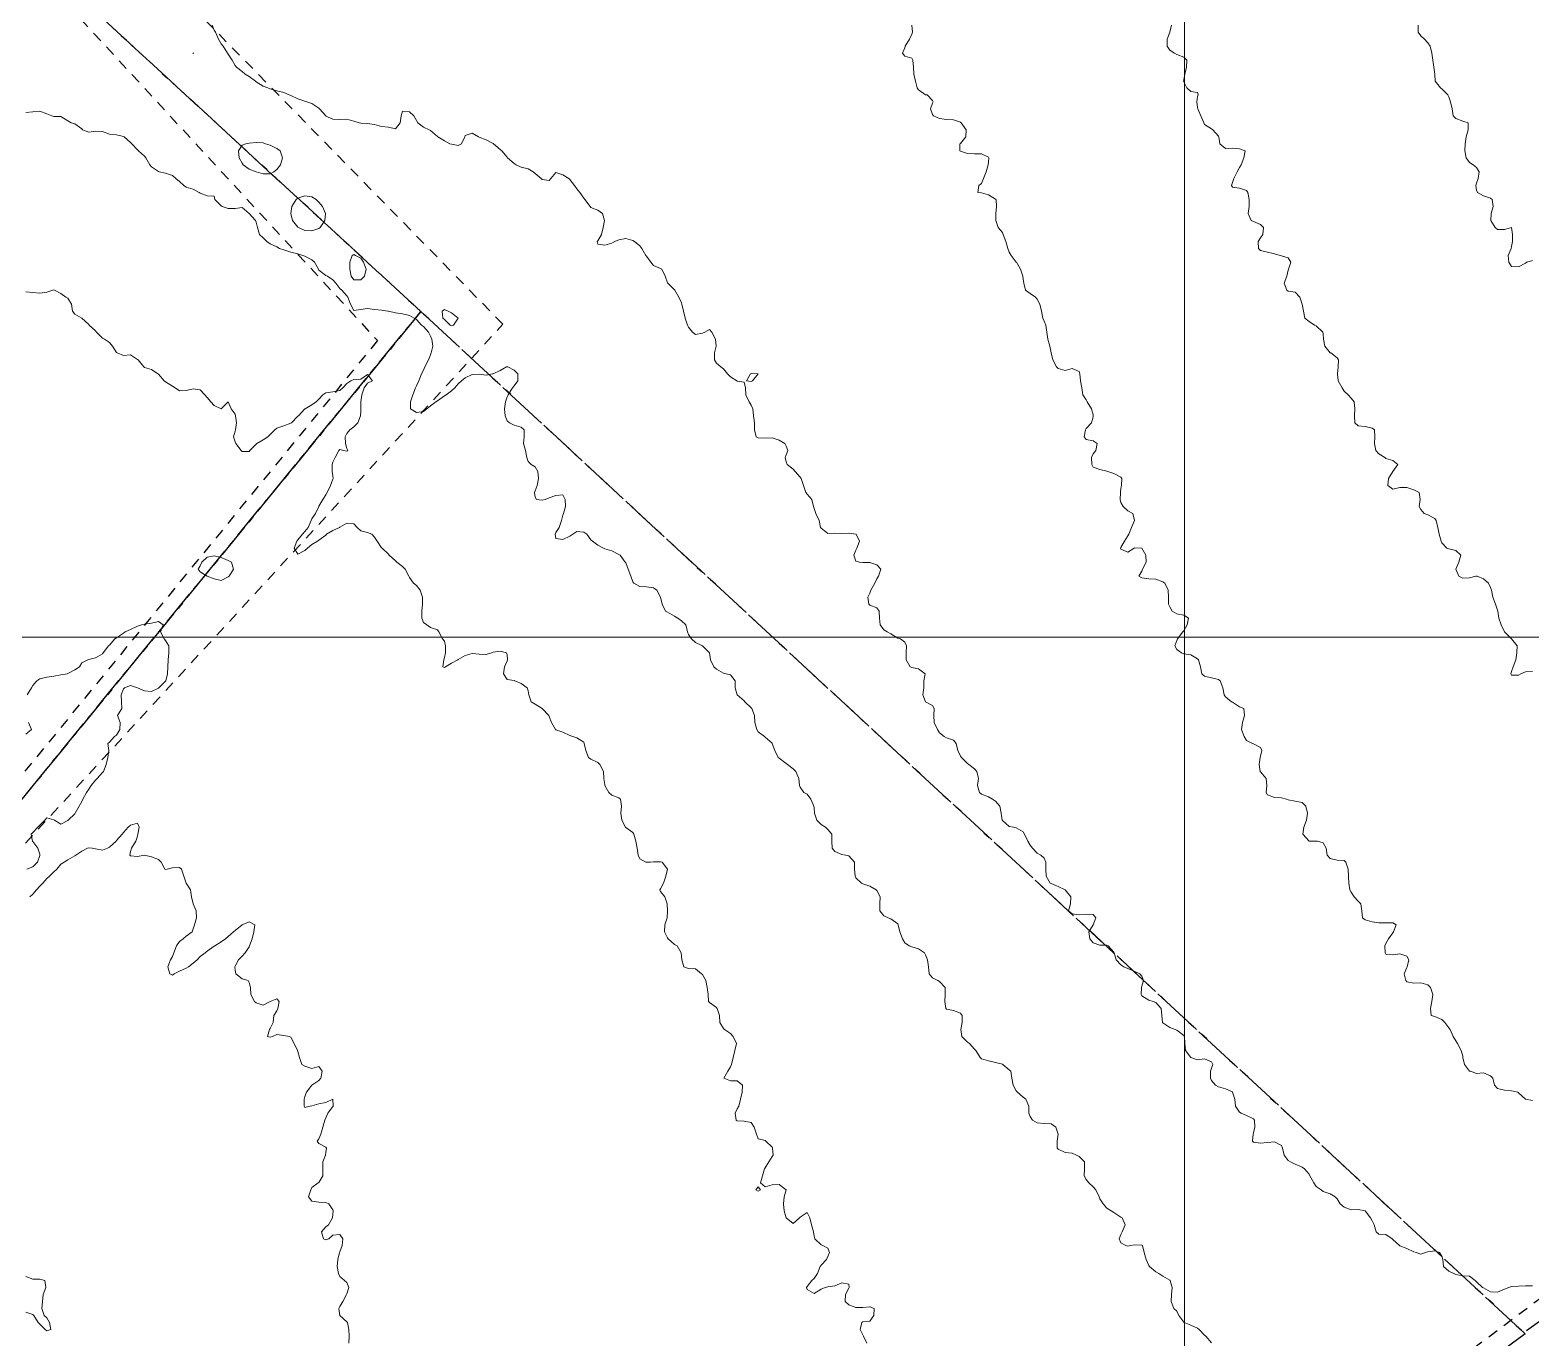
# Model space of a CAD drawing. Header units: centimetres. Extents: x 0 to 642158, y -847 to 649707.
# Drawn here: x 616184 to 616291.6, y 620237.1 to 620330.9 of the extents above; entities that cross this region are included whole.
import ezdxf

# ---------------------------------------------------------------- set-up
doc = ezdxf.new("R2010")
doc.units = ezdxf.units.CM
doc.header["$MEASUREMENT"] = 0
doc.linetypes.add('CENTERX2', pattern=[4, 2.5, -0.5, 0.5, -0.5])
doc.linetypes.add('JIS_02_0.7', pattern=[1.35, 0.75, -0.6])
for name, color, linetype, lineweight in [('MEV_grille', 254, 'Continuous', 9), ('WAL_parcellaire agricole', 7, 'JIS_02_0.7', 25), ('WAL_topographie 0.5', 253, 'Continuous', 20)]:
    doc.layers.add(name, color=color, linetype=linetype, lineweight=lineweight)
doc.layers.add('SPW_parcellaire cadastral', color=7, linetype='CENTERX2', lineweight=25, true_color=0xff0542)

# ---------------------------------------------------------------- blocks, each defined once
blk = doc.blocks.new('*U114')
at = {"layer": 'MEV_grille', "transparency": 33554687}
blk.add_lwpolyline([(-1338.46, 0), (1338.46, 0)], dxfattribs=at)
blk = doc.blocks.new('*U115')
at = {"layer": 'MEV_grille', "color": 0, "linetype": 'ByBlock', "lineweight": -2, "transparency": 16777216}
blk.add_blockref('*U114', (0, -2100), dxfattribs=at)
blk = doc.blocks.new('*U112')
at = {"layer": 'MEV_grille', "transparency": 33554687}
blk.add_lwpolyline([(0, 1825.48), (0, -1825.48)], dxfattribs=at)
blk = doc.blocks.new('*U113')
at = {"layer": 'MEV_grille', "color": 0, "linetype": 'ByBlock', "lineweight": -2, "transparency": 16777216}
blk.add_blockref('*U112', (900, 0), dxfattribs=at)

msp = doc.modelspace()

# ---------------------------------------------------------------- linework, layer by layer
at = {"layer": 'SPW_parcellaire cadastral'}
for points in [[(616290.03, 620409.61), (616303.32, 620420.25), (616323.15, 620403.09), (616399.68, 620325.69), (616371.02, 620300.45), (616358.06, 620289.88), (616353.64, 620285.88), (616330.12, 620265.67), (616329.04, 620264.85), (616291.15, 620237.51), (616212.07, 620310.72), (616188.38, 620332.54), (616278.61, 620400.63), (616290.03, 620409.61)], [(616155.9, 620242.08), (616151.22, 620245.8), (616150.2, 620246.29), (616147.2, 620247.75), (616129.19, 620273.68), (616177.48, 620338.96), (616178.58, 620340.42), (616182.57, 620337.28), (616188.38, 620332.54), (616212.07, 620310.72), (616155.9, 620242.08)], [(616155.9, 620242.08), (616212.07, 620310.72), (616291.15, 620237.51), (616291.23, 620237.43), (616216.6, 620182.86), (616155.9, 620242.08)]]:
    msp.add_lwpolyline(points, dxfattribs=at)
at = {"layer": 'WAL_parcellaire agricole'}
for points in [[(616430.47, 620350.42), (616414.28, 620337.83), (616396.44, 620322.99), (616379.95, 620308.49), (616357.99, 620290.05), (616319.45, 620260.32), (616248.79, 620207.31), (616220.13, 620182.81), (616158.12, 620244.8), (616217.95, 620309.81), (616187.28, 620341.14), (616141.27, 620365.8)], [(616150.91, 620359.08), (616183.11, 620336.64), (616208.95, 620308.64), (616155.62, 620243.47), (616217.86, 620182.71), (616203.66, 620173.21), (616184.17, 620157.9), (616167.87, 620143.1), (616128.47, 620104.2), (616097.78, 620073.39), (616056.23, 620032.04), (616023.65, 620063.14), (616022.71, 620062.37), (616011.3, 620073.7), (616009.71, 620074.11), (615999.98, 620060.38), (615981.48, 620034.03), (615960.98, 620049.53), (615951.28, 620035.38), (615946.22, 620026.58), (615935.6, 620032.37), (615936.08, 620036.98), (616150.91, 620359.08)]]:
    msp.add_lwpolyline(points, dxfattribs=at)
at = {"layer": 'WAL_topographie 0.5'}
for points in [[(616197.11, 620331.25), (616197.25, 620330.9), (616197.33, 620330.75), (616197.56, 620330.25), (616197.75, 620329.92), (616197.88, 620329.75), (616198.21, 620329.25), (616198.25, 620329.17), (616198.53, 620328.75), (616198.75, 620328.37), (616198.85, 620328.25), (616199.25, 620327.94), (616199.48, 620327.75), (616199.75, 620327.58), (616200.2, 620327.25), (616200.25, 620327.2), (616200.75, 620326.88), (616201.1, 620326.75), (616201.25, 620326.68), (616201.75, 620326.55), (616202.25, 620326.43), (616202.62, 620326.25), (616202.75, 620326.2), (616203.25, 620325.97), (616203.75, 620325.8), (616203.89, 620325.75), (616204.25, 620325.64), (616204.75, 620325.3), (616204.8, 620325.25), (616205.24, 620324.75), (616205.25, 620324.74), (616205.75, 620324.52), (616206.25, 620324.49), (616206.75, 620324.51), (616207.25, 620324.38), (616207.64, 620324.25), (616207.75, 620324.22), (616208.25, 620324.2), (616208.75, 620324.13), (616209.25, 620323.99), (616209.75, 620323.93), (616210.25, 620323.83), (616210.58, 620324.25), (616210.66, 620324.75), (616210.75, 620325.08), (616211.25, 620325.03), (616211.57, 620324.75), (616211.75, 620324.43), (616211.84, 620324.25), (616212.25, 620323.93), (616212.67, 620323.75), (616212.75, 620323.71), (616213.25, 620323.27), (616213.27, 620323.25), (616213.75, 620322.96), (616214.14, 620322.75), (616214.25, 620322.71), (616214.75, 620322.62), (616214.97, 620322.75), (616215.21, 620323.25), (616215.25, 620323.34), (616215.75, 620323.5), (616216.2, 620323.25), (616216.25, 620323.23), (616216.75, 620323.03), (616217.25, 620322.76), (616217.27, 620322.75), (616217.75, 620322.34), (616217.88, 620322.25), (616218.25, 620321.8), (616218.28, 620321.75), (616218.75, 620321.34), (616218.89, 620321.25), (616219.25, 620321.08), (616219.75, 620320.96), (616220.12, 620320.75), (616220.25, 620320.63), (616220.68, 620320.25), (616220.75, 620320.2), (616221.25, 620320.11), (616221.39, 620320.25), (616221.75, 620320.68), (616222.25, 620320.53), (616222.66, 620320.25), (616222.75, 620320.2), (616223.08, 620319.75), (616223.25, 620319.53), (616223.46, 620319.25), (616223.75, 620318.84), (616223.83, 620318.75), (616224.19, 620318.25), (616224.25, 620318.19), (616224.75, 620317.99), (616225.08, 620317.75), (616225.22, 620317.25), (616225.14, 620316.75), (616225.01, 620316.25), (616224.75, 620315.8), (616224.7, 620315.75), (616224.75, 620315.56), (616225.25, 620315.48), (616225.75, 620315.62), (616225.96, 620315.75), (616226.25, 620315.86), (616226.75, 620315.96), (616227.25, 620315.82), (616227.37, 620315.75), (616227.75, 620315.44), (616227.9, 620315.25), (616228.2, 620314.75), (616228.25, 620314.69), (616228.54, 620314.25), (616228.75, 620314.03), (616229.25, 620313.8), (616229.35, 620313.75), (616229.57, 620313.25), (616229.75, 620312.79), (616229.76, 620312.75), (616230.25, 620312.29), (616230.27, 620312.25), (616230.56, 620311.75), (616230.75, 620311.34), (616230.78, 620311.25), (616230.89, 620310.75), (616231.02, 620310.25), (616231.19, 620309.75), (616231.25, 620309.6), (616231.53, 620309.25), (616231.75, 620309.07), (616232.25, 620309.18), (616232.41, 620309.25), (616232.75, 620309.43), (616232.93, 620309.25), (616233.18, 620308.75), (616233.23, 620308.25), (616233.12, 620307.75), (616233.12, 620307.25), (616233.25, 620307.02), (616233.58, 620306.75), (616233.75, 620306.61), (616234.05, 620306.25), (616234.25, 620306.03), (616234.72, 620305.75), (616234.75, 620305.73), (616235.25, 620305.65), (616235.34, 620305.25), (616235.35, 620304.75), (616235.6, 620304.25), (616235.75, 620304), (616235.87, 620303.75), (616235.92, 620303.25), (616235.97, 620302.75), (616235.98, 620302.25), (616236.11, 620301.75), (616236.25, 620301.67), (616236.75, 620301.64), (616237.25, 620301.66), (616237.75, 620301.51), (616238.16, 620301.25), (616238.25, 620301.08), (616238.38, 620300.75), (616238.25, 620300.44), (616238.18, 620300.25), (616238.25, 620299.94), (616238.33, 620299.75), (616238.75, 620299.42), (616238.9, 620299.25), (616239.25, 620298.84), (616239.33, 620298.75), (616239.5, 620298.25), (616239.66, 620297.75), (616239.75, 620297.64), (616240.08, 620297.25), (616240.21, 620296.75), (616240.25, 620296.61), (616240.38, 620296.25), (616240.61, 620295.75), (616240.72, 620295.25), (616240.75, 620295.2), (616241.25, 620294.81), (616241.75, 620294.83), (616242.25, 620294.82), (616242.75, 620294.83), (616243.25, 620294.77), (616243.28, 620294.75), (616243.52, 620294.25), (616243.31, 620293.75), (616243.25, 620293.62), (616243.1, 620293.25), (616243.25, 620292.83), (616243.5, 620292.75), (616243.75, 620292.73), (616244.25, 620292.73), (616244.75, 620292.57), (616245.05, 620292.25), (616244.87, 620291.75), (616244.75, 620291.55), (616244.6, 620291.25), (616244.33, 620290.75), (616244.25, 620290.54), (616244.1, 620290.25), (616244.17, 620289.75), (616244.25, 620289.68), (616244.75, 620289.47), (616244.93, 620289.25), (616244.95, 620288.75), (616244.99, 620288.25), (616245.25, 620287.9), (616245.49, 620287.75), (616245.75, 620287.61), (616246.25, 620287.31), (616246.45, 620287.25), (616246.75, 620287.02), (616246.89, 620286.75), (616246.85, 620286.25), (616246.85, 620285.75), (616247.14, 620285.25), (616247.25, 620285.2), (616247.75, 620285.11), (616248.21, 620284.75), (616248.13, 620284.25), (616248.11, 620283.75), (616248.05, 620283.25), (616248.23, 620282.75), (616248.25, 620282.73), (616248.75, 620282.47), (616248.87, 620282.25), (616248.84, 620281.75), (616248.87, 620281.25), (616249.11, 620280.75), (616249.25, 620280.51), (616249.59, 620280.25), (616249.75, 620280.17), (616250.25, 620280), (616250.44, 620279.75), (616250.56, 620279.25), (616250.75, 620278.84), (616250.81, 620278.75), (616251.25, 620278.33), (616251.34, 620278.25), (616251.75, 620277.94), (616251.92, 620277.75), (616252.03, 620277.25), (616251.98, 620276.75), (616252.12, 620276.25), (616252.25, 620276.11), (616252.75, 620275.92), (616253.05, 620275.75), (616253.25, 620275.61), (616253.56, 620275.25), (616253.66, 620274.75), (616253.73, 620274.25), (616253.75, 620274.23), (616254.25, 620273.8), (616254.55, 620273.75), (616254.75, 620273.71), (616255.25, 620273.42), (616255.33, 620273.25), (616255.57, 620272.75), (616255.75, 620272.47), (616255.91, 620272.25), (616256.25, 620271.9), (616256.5, 620271.75), (616256.75, 620271.53), (616256.87, 620271.25), (616256.87, 620270.75), (616256.88, 620270.25), (616257.17, 620269.75), (616257.25, 620269.71), (616257.75, 620269.51), (616258.25, 620269.25), (616258.25, 620269.25), (616258.65, 620268.75), (616258.63, 620268.25), (616258.5, 620267.75), (616258.75, 620267.53), (616259.25, 620267.48), (616259.75, 620267.52), (616260.25, 620267.49), (616260.44, 620267.25), (616260.25, 620266.75), (616260.25, 620266.75), (616259.96, 620266.25), (616260.02, 620265.75), (616260.25, 620265.46), (616260.75, 620265.29), (616261.25, 620265.3), (616261.33, 620265.25), (616261.75, 620264.8), (616261.77, 620264.75), (616261.92, 620264.25), (616262.25, 620263.89), (616262.45, 620263.75), (616262.75, 620263.61), (616263.25, 620263.4), (616263.6, 620263.25), (616263.75, 620263.07), (616263.86, 620262.75), (616263.75, 620262.35), (616263.72, 620262.25), (616263.7, 620261.75), (616263.75, 620261.66), (616264.25, 620261.34), (616264.57, 620261.25), (616264.75, 620261.19), (616265.13, 620260.75), (616265.18, 620260.25), (616265.23, 620259.75), (616265.25, 620259.73), (616265.75, 620259.39), (616266.13, 620259.25), (616266.25, 620259.21), (616266.75, 620258.81), (616266.8, 620258.75), (616266.82, 620258.25), (616266.87, 620257.75), (616267.25, 620257.25), (616267.25, 620257.25), (616267.75, 620257.07), (616268.25, 620257.14), (616268.75, 620256.92), (616268.84, 620256.75), (616268.75, 620256.48), (616268.67, 620256.25), (616268.67, 620255.75), (616268.75, 620255.6), (616269.04, 620255.25), (616269.25, 620255.13), (616269.75, 620254.99), (616270.25, 620254.77), (616270.26, 620254.75), (616270.42, 620254.25), (616270.47, 620253.75), (616270.75, 620253.32), (616270.87, 620253.25), (616271.25, 620253.09), (616271.75, 620252.85), (616271.83, 620252.75), (616271.84, 620252.25), (616271.75, 620251.83), (616271.73, 620251.75), (616271.69, 620251.25), (616271.75, 620251.17), (616272.25, 620251.09), (616272.75, 620251.15), (616273.25, 620251.2), (616273.75, 620250.94), (616273.83, 620250.75), (616273.95, 620250.25), (616274.25, 620249.85), (616274.41, 620249.75), (616274.75, 620249.59), (616275.25, 620249.38), (616275.42, 620249.25), (616275.75, 620248.87), (616275.8, 620248.75), (616276.07, 620248.25), (616276.25, 620248), (616276.6, 620247.75), (616276.75, 620247.64), (616277.25, 620247.46), (616277.62, 620247.25), (616277.75, 620247.1), (616277.96, 620246.75), (616278.25, 620246.52), (616278.75, 620246.33), (616279.25, 620246.34), (616279.75, 620246.25), (616279.75, 620246.25), (616280.14, 620245.75), (616280.25, 620245.52), (616280.4, 620245.25), (616280.55, 620244.75), (616280.75, 620244.58), (616281.25, 620244.54), (616281.69, 620244.25), (616281.75, 620244.2), (616282.22, 620243.75), (616282.25, 620243.73), (616282.75, 620243.55), (616283.25, 620243.3), (616283.42, 620243.25), (616283.75, 620243.14), (616284.08, 620243.25), (616284.25, 620243.3), (616284.75, 620243.37), (616285.08, 620243.25), (616285.25, 620243), (616285.33, 620242.75), (616285.37, 620242.25), (616285.75, 620241.92), (616286.11, 620241.75), (616286.25, 620241.68), (616286.75, 620241.58), (616287.25, 620241.57), (616287.64, 620241.25), (616287.75, 620241.16), (616288.16, 620240.75), (616288.25, 620240.72), (616288.75, 620240.43), (616289.25, 620240.41), (616289.75, 620240.63), (616290.05, 620240.75), (616290.25, 620240.83), (616290.75, 620240.84), (616291.25, 620240.86), (616291.75, 620240.87)], [(616247.25, 620331.25), (616247.3, 620330.75), (616247.25, 620330.62), (616247.1, 620330.25), (616246.79, 620329.75), (616246.75, 620329.62), (616246.58, 620329.25), (616246.75, 620329.04), (616247.25, 620328.88), (616247.33, 620328.75), (616247.37, 620328.25), (616247.41, 620327.75), (616247.53, 620327.25), (616247.65, 620326.75), (616247.75, 620326.62), (616248.25, 620326.27), (616248.35, 620326.25), (616248.75, 620325.85), (616248.78, 620325.75), (616248.75, 620325.65), (616248.6, 620325.25), (616248.75, 620324.85), (616248.82, 620324.75), (616249.25, 620324.57), (616249.75, 620324.5), (616250.25, 620324.46), (616250.75, 620324.29), (616250.8, 620324.25), (616251.15, 620323.75), (616251.13, 620323.25), (616250.75, 620322.77), (616250.71, 620322.75), (616250.69, 620322.25), (616250.75, 620322.21), (616251.25, 620322.06), (616251.75, 620322.04), (616252.25, 620322.04), (616252.75, 620321.8), (616252.79, 620321.75), (616252.75, 620321.45), (616252.73, 620321.25), (616252.58, 620320.75), (616252.4, 620320.25), (616252.25, 620319.9), (616252.07, 620319.75), (616252, 620319.25), (616252.25, 620319.23), (616252.75, 620319.08), (616253.25, 620318.79), (616253.3, 620318.75), (616253.34, 620318.25), (616253.28, 620317.75), (616253.29, 620317.25), (616253.46, 620316.75), (616253.75, 620316.38), (616253.8, 620316.25), (616254.01, 620315.75), (616254.15, 620315.25), (616254.25, 620314.98), (616254.37, 620314.75), (616254.75, 620314.27), (616254.76, 620314.25), (616255.05, 620313.75), (616255.22, 620313.25), (616255.25, 620313.05), (616255.3, 620312.75), (616255.41, 620312.25), (616255.75, 620312.02), (616256.13, 620311.75), (616256.25, 620311.62), (616256.44, 620311.25), (616256.55, 620310.75), (616256.65, 620310.25), (616256.75, 620310.04), (616256.87, 620309.75), (616256.95, 620309.25), (616257, 620308.75), (616257.16, 620308.25), (616257.25, 620307.75), (616257.25, 620307.75), (616257.38, 620307.25), (616257.62, 620306.75), (616257.75, 620306.63), (616258.25, 620306.5), (616258.75, 620306.65), (616259.25, 620306.43), (616259.31, 620306.25), (616259.36, 620305.75), (616259.44, 620305.25), (616259.52, 620304.75), (616259.75, 620304.4), (616259.84, 620304.25), (616260.14, 620303.75), (616260.25, 620303.31), (616260.26, 620303.25), (616260.25, 620303.18), (616260.14, 620302.75), (616259.75, 620302.33), (616259.7, 620302.25), (616259.61, 620301.75), (616259.75, 620301.54), (616260.25, 620301.46), (616260.54, 620301.25), (616260.46, 620300.75), (616260.25, 620300.52), (616260.13, 620300.25), (616260.16, 620299.75), (616260.25, 620299.56), (616260.75, 620299.39), (616261.25, 620299.27), (616261.31, 620299.25), (616261.75, 620299.12), (616262.25, 620298.85), (616262.32, 620298.75), (616262.28, 620298.25), (616262.25, 620298.05), (616262.21, 620297.75), (616262.19, 620297.25), (616262.25, 620297.04), (616262.4, 620296.75), (616262.75, 620296.43), (616263.11, 620296.25), (616263.22, 620295.75), (616263.01, 620295.25), (616262.81, 620294.75), (616262.75, 620294.65), (616262.51, 620294.25), (616262.25, 620293.8), (616262.23, 620293.75), (616262.25, 620293.68), (616262.75, 620293.47), (616263.21, 620293.75), (616263.25, 620293.77), (616263.75, 620293.75), (616263.75, 620293.75), (616264.03, 620293.25), (616264.05, 620292.75), (616263.79, 620292.25), (616263.75, 620292.11), (616263.54, 620291.75), (616263.75, 620291.63), (616264.25, 620291.56), (616264.75, 620291.53), (616265.25, 620291.35), (616265.4, 620291.25), (616265.63, 620290.75), (616265.67, 620290.25), (616265.66, 620289.75), (616265.75, 620289.54), (616265.93, 620289.25), (616266.25, 620289.05), (616266.75, 620288.95), (616267.09, 620288.75), (616266.99, 620288.25), (616266.75, 620287.83), (616266.7, 620287.75), (616266.3, 620287.25), (616266.25, 620287.13), (616266.11, 620286.75), (616266.25, 620286.49), (616266.6, 620286.25), (616266.75, 620286.19), (616267.25, 620286.12), (616267.75, 620285.83), (616267.8, 620285.75), (616267.95, 620285.25), (616268.06, 620284.75), (616268.25, 620284.58), (616268.75, 620284.45), (616269.25, 620284.34), (616269.36, 620284.25), (616269.56, 620283.75), (616269.65, 620283.25), (616269.75, 620283.1), (616270.18, 620282.75), (616270.25, 620282.72), (616270.75, 620282.37), (616271.06, 620282.25), (616271.11, 620281.75), (616270.96, 620281.25), (616270.9, 620280.75), (616271.09, 620280.25), (616271.25, 620279.97), (616271.69, 620279.75), (616271.75, 620279.73), (616272.25, 620279.47), (616272.36, 620279.25), (616272.25, 620278.85), (616272.24, 620278.75), (616272.16, 620278.25), (616272.24, 620277.75), (616272.25, 620277.72), (616272.66, 620277.25), (616272.71, 620276.75), (616272.66, 620276.25), (616272.75, 620276.07), (616273.25, 620275.87), (616273.75, 620275.85), (616274.12, 620275.75), (616274.25, 620275.71), (616274.75, 620275.61), (616275.25, 620275.53), (616275.51, 620275.25), (616275.62, 620274.75), (616275.55, 620274.25), (616275.36, 620273.75), (616275.3, 620273.25), (616275.75, 620272.75), (616276.25, 620272.76), (616276.35, 620272.75), (616276.75, 620272.64), (616276.97, 620272.25), (616277.03, 620271.75), (616277.25, 620271.51), (616277.75, 620271.4), (616278.25, 620271.37), (616278.38, 620271.25), (616278.55, 620270.75), (616278.56, 620270.25), (616278.58, 620269.75), (616278.67, 620269.25), (616278.75, 620269.1), (616278.96, 620268.75), (616279.25, 620268.45), (616279.45, 620268.25), (616279.52, 620267.75), (616279.58, 620267.25), (616279.75, 620267.11), (616280.25, 620266.97), (616280.75, 620266.89), (616281.25, 620266.89), (616281.75, 620266.89), (616281.98, 620266.75), (616281.79, 620266.25), (616281.75, 620266.19), (616281.43, 620265.75), (616281.25, 620265.41), (616281.17, 620265.25), (616281.19, 620264.75), (616281.25, 620264.66), (616281.75, 620264.61), (616282.25, 620264.67), (616282.75, 620264.5), (616282.88, 620264.25), (616282.77, 620263.75), (616282.75, 620263.7), (616282.56, 620263.25), (616282.67, 620262.75), (616282.75, 620262.67), (616283.25, 620262.57), (616283.75, 620262.6), (616284.25, 620262.45), (616284.45, 620262.25), (616284.61, 620261.75), (616284.55, 620261.25), (616284.45, 620260.75), (616284.48, 620260.25), (616284.75, 620260.17), (616285.25, 620259.96), (616285.46, 620259.75), (616285.75, 620259.37), (616285.85, 620259.25), (616286.06, 620258.75), (616286.25, 620258.44), (616286.37, 620258.25), (616286.64, 620257.75), (616286.75, 620257.34), (616286.77, 620257.25), (616286.87, 620256.75), (616287.25, 620256.27), (616287.32, 620256.25), (616287.75, 620256.1), (616288.25, 620256.14), (616288.75, 620255.92), (616288.9, 620255.75), (616289.03, 620255.25), (616289.25, 620255.02), (616289.75, 620254.91), (616290.25, 620254.86), (616290.7, 620254.75), (616290.75, 620254.7), (616291.25, 620254.25), (616291.25, 620254.25), (616291.75, 620254.16)], [(616265.88, 620331.25), (616265.75, 620330.75), (616265.75, 620330.75), (616265.56, 620330.25), (616265.56, 620329.75), (616265.75, 620329.47), (616266.08, 620329.25), (616266.25, 620329.16), (616266.75, 620328.97), (616266.98, 620328.75), (616266.94, 620328.25), (616266.82, 620327.75), (616266.75, 620327.33), (616266.74, 620327.25), (616266.75, 620327.2), (616266.97, 620326.75), (616267.25, 620326.5), (616267.75, 620326.42), (616267.79, 620326.25), (616267.75, 620326.15), (616267.69, 620325.75), (616267.75, 620325.35), (616267.77, 620325.25), (616267.99, 620324.75), (616268.19, 620324.25), (616268.25, 620324.14), (616268.75, 620323.81), (616268.84, 620323.75), (616269.25, 620323.3), (616269.27, 620323.25), (616269.35, 620322.75), (616269.75, 620322.42), (616270.25, 620322.43), (616270.75, 620322.38), (616271.15, 620322.25), (616271.05, 620321.75), (616270.86, 620321.25), (616270.75, 620321.04), (616270.58, 620320.75), (616270.34, 620320.25), (616270.25, 620319.97), (616270.17, 620319.75), (616270.25, 620319.64), (616270.75, 620319.57), (616271.25, 620319.4), (616271.34, 620319.25), (616271.45, 620318.75), (616271.45, 620318.25), (616271.36, 620317.75), (616271.58, 620317.25), (616271.75, 620317.18), (616272.25, 620316.96), (616272.47, 620316.75), (616272.42, 620316.25), (616272.25, 620316), (616272.09, 620315.75), (616272.12, 620315.25), (616272.25, 620315.09), (616272.75, 620314.98), (616273.25, 620314.86), (616273.66, 620314.75), (616273.75, 620314.72), (616274.25, 620314.57), (616274.43, 620314.25), (616274.27, 620313.75), (616274.25, 620313.69), (616274.15, 620313.25), (616273.96, 620312.75), (616274.15, 620312.25), (616274.25, 620312.19), (616274.75, 620312.1), (616275.08, 620311.75), (616275.25, 620311.25), (616275.25, 620311.25), (616275.35, 620310.75), (616275.43, 620310.25), (616275.75, 620310.01), (616276.12, 620309.75), (616276.25, 620309.69), (616276.73, 620309.25), (616276.75, 620309.12), (616276.78, 620308.75), (616276.86, 620308.25), (616277.25, 620307.77), (616277.29, 620307.75), (616277.75, 620307.4), (616277.84, 620307.25), (616277.82, 620306.75), (616277.78, 620306.25), (616277.83, 620305.75), (616278.1, 620305.25), (616278.25, 620305.02), (616278.54, 620304.75), (616278.75, 620304.51), (616278.98, 620304.25), (616279.02, 620303.75), (616278.99, 620303.25), (616279.01, 620302.75), (616279.25, 620302.52), (616279.75, 620302.48), (616280.25, 620302.36), (616280.44, 620302.25), (616280.45, 620301.75), (616280.43, 620301.25), (616280.52, 620300.75), (616280.75, 620300.51), (616281.16, 620300.25), (616281.25, 620300.19), (616281.75, 620300.04), (616282.11, 620299.75), (616281.75, 620299.25), (616281.75, 620299.25), (616281.43, 620298.75), (616281.38, 620298.25), (616281.75, 620297.98), (616282.25, 620298.1), (616282.75, 620298.11), (616283.25, 620297.94), (616283.63, 620297.75), (616283.71, 620297.25), (616283.64, 620296.75), (616283.75, 620296.52), (616284, 620296.25), (616284.25, 620296.14), (616284.75, 620295.88), (616284.85, 620295.75), (616284.96, 620295.25), (616285.07, 620294.75), (616285.2, 620294.25), (616285.25, 620294.15), (616285.62, 620293.75), (616285.75, 620293.7), (616286.25, 620293.59), (616286.61, 620293.25), (616286.48, 620292.75), (616286.25, 620292.25), (616286.47, 620291.75), (616286.75, 620291.6), (616287.25, 620291.63), (616287.69, 620291.75), (616287.75, 620291.76), (616287.79, 620291.75), (616288.25, 620291.56), (616288.6, 620291.25), (616288.75, 620290.94), (616288.82, 620290.75), (616288.91, 620290.25), (616289.11, 620289.75), (616289.25, 620289.32), (616289.27, 620289.25), (616289.34, 620288.75), (616289.52, 620288.25), (616289.75, 620287.75), (616289.75, 620287.75), (616290.25, 620287.25), (616290.25, 620287.25), (616290.66, 620286.75), (616290.64, 620286.25), (616290.55, 620285.75), (616290.38, 620285.25), (616290.25, 620284.92), (616290.2, 620284.75), (616290.25, 620284.65), (616290.75, 620284.64), (616290.93, 620284.75), (616291.25, 620284.9), (616291.75, 620284.92)], [(616283.57, 620331.25), (616283.56, 620330.75), (616283.75, 620330.48), (616284.01, 620330.25), (616284.25, 620329.99), (616284.41, 620329.75), (616284.53, 620329.25), (616284.6, 620328.75), (616284.68, 620328.25), (616284.75, 620327.75), (616284.75, 620327.75), (616284.77, 620327.25), (616285.15, 620326.75), (616285.25, 620326.7), (616285.68, 620326.25), (616285.75, 620326.12), (616285.87, 620325.75), (616285.99, 620325.25), (616286.07, 620324.75), (616286.25, 620324.57), (616286.75, 620324.37), (616287.14, 620324.25), (616287.14, 620323.75), (616287.01, 620323.25), (616286.94, 620322.75), (616286.91, 620322.25), (616287.01, 620321.75), (616287.25, 620321.41), (616287.49, 620321.25), (616287.75, 620321.05), (616287.93, 620320.75), (616287.86, 620320.25), (616287.75, 620319.93), (616287.69, 620319.75), (616287.75, 620319.43), (616287.82, 620319.25), (616288.25, 620319.02), (616288.75, 620318.86), (616288.87, 620318.75), (616288.93, 620318.25), (616288.79, 620317.75), (616288.76, 620317.25), (616289.09, 620316.75), (616289.25, 620316.6), (616289.75, 620316.61), (616290.25, 620316.75), (616290.25, 620316.75), (616290.25, 620316.75), (616290.32, 620316.25), (616290.32, 620315.75), (616290.25, 620315.38), (616290.22, 620315.25), (616290.01, 620314.75), (616290.05, 620314.25), (616290.25, 620313.96), (616290.75, 620313.92), (616291.25, 620314.2), (616291.34, 620314.25), (616291.75, 620314.37)], [(616195.77, 620329.25), (616195.75, 620329.21), (616195.73, 620329.25), (616195.75, 620329.28), (616195.77, 620329.25)], [(616183.75, 620324.99), (616184.25, 620325.03), (616184.75, 620325.08), (616185.25, 620324.9), (616185.61, 620324.75), (616185.75, 620324.71), (616186.25, 620324.71), (616186.75, 620324.39), (616187, 620324.25), (616187.25, 620324.17), (616187.75, 620323.83), (616187.81, 620323.75), (616188.25, 620323.59), (616188.75, 620323.65), (616189.25, 620323.64), (616189.75, 620323.44), (616190.25, 620323.39), (616190.75, 620323.28), (616190.79, 620323.25), (616191.25, 620322.83), (616191.34, 620322.75), (616191.75, 620322.31), (616191.82, 620322.25), (616192.25, 620321.87), (616192.35, 620321.75), (616192.63, 620321.25), (616192.75, 620321.09), (616193.25, 620320.77), (616193.31, 620320.75), (616193.75, 620320.64), (616194.25, 620320.47), (616194.51, 620320.25), (616194.75, 620320.04), (616195.08, 620319.75), (616195.25, 620319.64), (616195.75, 620319.49), (616196.16, 620319.25), (616196.25, 620319.2), (616196.75, 620319.01), (616197.25, 620319), (616197.3, 620318.75), (616197.75, 620318.31), (616197.82, 620318.25), (616198.25, 620318.1), (616198.75, 620318.12), (616199.25, 620318.17), (616199.75, 620317.76), (616199.76, 620317.75), (616200.2, 620317.25), (616200.25, 620317.12), (616200.36, 620316.75), (616200.5, 620316.25), (616200.75, 620316), (616201.03, 620315.75), (616201.25, 620315.57), (616201.75, 620315.35), (616201.93, 620315.25), (616202.25, 620315.15), (616202.75, 620314.99), (616203.25, 620314.85), (616203.6, 620314.75), (616203.75, 620314.7), (616204.25, 620314.43), (616204.45, 620314.25), (616204.72, 620313.75), (616204.75, 620313.7), (616205.25, 620313.31), (616205.36, 620313.25), (616205.75, 620312.99), (616205.98, 620312.75), (616206.25, 620312.38), (616206.41, 620312.25), (616206.75, 620311.84), (616206.82, 620311.75), (616207.01, 620311.25), (616207.25, 620310.79), (616207.75, 620310.86), (616208.25, 620310.93), (616208.75, 620310.86), (616209.25, 620310.82), (616209.7, 620310.75), (616209.75, 620310.74), (616210.25, 620310.63), (616210.75, 620310.56), (616211.25, 620310.44), (616211.58, 620310.25), (616211.75, 620310.14), (616212.12, 620309.75), (616212.25, 620309.64), (616212.61, 620309.25), (616212.75, 620308.96), (616212.85, 620308.75), (616212.93, 620308.25), (616212.81, 620307.75), (616212.75, 620307.61), (616212.61, 620307.25), (616212.36, 620306.75), (616212.25, 620306.53), (616212.1, 620306.25), (616211.92, 620305.75), (616211.75, 620305.39), (616211.69, 620305.25), (616211.5, 620304.75), (616211.31, 620304.25), (616211.33, 620303.75), (616211.75, 620303.49), (616212.25, 620303.56), (616212.48, 620303.75), (616212.75, 620303.95), (616213.14, 620304.25), (616213.25, 620304.33), (616213.75, 620304.67), (616213.87, 620304.75), (616214.25, 620305.03), (616214.5, 620305.25), (616214.75, 620305.54), (616214.97, 620305.75), (616215.25, 620305.96), (616215.75, 620306.21), (616216.25, 620306.22), (616216.75, 620306.16), (616217.19, 620306.25), (616217.25, 620306.26), (616217.75, 620306.49), (616218.21, 620306.75), (616218.25, 620306.76), (616218.29, 620306.75), (616218.75, 620306.52), (616219.01, 620306.25), (616219.02, 620305.75), (616218.75, 620305.39), (616218.63, 620305.25), (616218.33, 620304.75), (616218.25, 620304.6), (616218.12, 620304.25), (616218.06, 620303.75), (616218.11, 620303.25), (616218.25, 620302.88), (616218.42, 620302.75), (616218.75, 620302.57), (616219.25, 620302.43), (616219.48, 620302.25), (616219.48, 620301.75), (616219.42, 620301.25), (616219.56, 620300.75), (616219.66, 620300.25), (616219.75, 620299.98), (616219.96, 620299.75), (616220.25, 620299.59), (616220.45, 620299.25), (616220.49, 620298.75), (616220.41, 620298.25), (616220.25, 620297.87), (616220.2, 620297.75), (616220.25, 620297.42), (616220.36, 620297.25), (616220.75, 620297.19), (616220.98, 620297.25), (616221.25, 620297.36), (616221.75, 620297.53), (616222.25, 620297.58), (616222.41, 620297.25), (616222.43, 620296.75), (616222.29, 620296.25), (616222.25, 620296.12), (616222.15, 620295.75), (616221.98, 620295.25), (616221.75, 620294.87), (616221.69, 620294.75), (616221.75, 620294.46), (616222.25, 620294.39), (616222.75, 620294.61), (616222.97, 620294.75), (616223.25, 620294.96), (616223.75, 620294.91), (616223.96, 620294.75), (616224.25, 620294.35), (616224.36, 620294.25), (616224.75, 620293.97), (616225.16, 620293.75), (616225.25, 620293.71), (616225.75, 620293.56), (616226.25, 620293.31), (616226.35, 620293.25), (616226.72, 620292.75), (616226.75, 620292.7), (616226.93, 620292.25), (616227.11, 620291.75), (616227.25, 620291.35), (616227.32, 620291.25), (616227.75, 620291.01), (616228.25, 620290.98), (616228.75, 620290.91), (616228.97, 620290.75), (616229.25, 620290.25), (616229.25, 620290.25), (616229.36, 620289.75), (616229.6, 620289.25), (616229.75, 620289.16), (616230.25, 620288.87), (616230.48, 620288.75), (616230.75, 620288.55), (616231.07, 620288.25), (616231.18, 620287.75), (616231.25, 620287.56), (616231.46, 620287.25), (616231.75, 620286.99), (616232.25, 620286.75), (616232.25, 620286.75), (616232.75, 620286.25), (616232.75, 620286.25), (616232.82, 620285.75), (616233.06, 620285.25), (616233.25, 620285.09), (616233.75, 620284.79), (616233.95, 620284.75), (616234.25, 620284.67), (616234.59, 620284.25), (616234.59, 620283.75), (616234.73, 620283.25), (616234.75, 620283.23), (616235.25, 620282.81), (616235.29, 620282.75), (616235.75, 620282.31), (616235.79, 620282.25), (616235.97, 620281.75), (616236, 620281.25), (616236.14, 620280.75), (616236.25, 620280.6), (616236.69, 620280.25), (616236.75, 620280.2), (616237.25, 620279.77), (616237.26, 620279.75), (616237.45, 620279.25), (616237.69, 620278.75), (616237.75, 620278.69), (616238.25, 620278.31), (616238.35, 620278.25), (616238.75, 620277.94), (616238.94, 620277.75), (616239.17, 620277.25), (616239.21, 620276.75), (616239.25, 620276.61), (616239.52, 620276.25), (616239.75, 620276.11), (616240.03, 620275.75), (616240.24, 620275.25), (616240.25, 620275.15), (616240.29, 620274.75), (616240.45, 620274.25), (616240.75, 620273.95), (616241.06, 620273.75), (616241.25, 620273.59), (616241.52, 620273.25), (616241.53, 620272.75), (616241.55, 620272.25), (616241.75, 620272), (616242.25, 620271.79), (616242.5, 620271.75), (616242.75, 620271.69), (616243.16, 620271.25), (616243.15, 620270.75), (616243.19, 620270.25), (616243.25, 620270.13), (616243.66, 620269.75), (616243.75, 620269.7), (616244.25, 620269.52), (616244.71, 620269.25), (616244.75, 620269.22), (616244.99, 620268.75), (616244.96, 620268.25), (616244.96, 620267.75), (616245.25, 620267.4), (616245.57, 620267.25), (616245.75, 620267.19), (616246.25, 620266.82), (616246.29, 620266.75), (616246.39, 620266.25), (616246.58, 620265.75), (616246.75, 620265.46), (616247.07, 620265.25), (616247.25, 620265.17), (616247.75, 620265.03), (616248.16, 620264.75), (616248.25, 620264.61), (616248.38, 620264.25), (616248.45, 620263.75), (616248.5, 620263.25), (616248.75, 620262.96), (616249.12, 620262.75), (616249.25, 620262.68), (616249.64, 620262.25), (616249.66, 620261.75), (616249.62, 620261.25), (616249.69, 620260.75), (616249.75, 620260.7), (616250.25, 620260.61), (616250.75, 620260.43), (616250.88, 620260.25), (616250.87, 620259.75), (616250.77, 620259.25), (616250.85, 620258.75), (616251.25, 620258.35), (616251.39, 620258.25), (616251.75, 620257.84), (616251.86, 620257.75), (616252.15, 620257.25), (616252.25, 620257.15), (616252.75, 620257), (616253.25, 620256.88), (616253.75, 620256.77), (616253.78, 620256.75), (616254.25, 620256.36), (616254.35, 620256.25), (616254.43, 620255.75), (616254.52, 620255.25), (616254.75, 620254.85), (616254.84, 620254.75), (616255.25, 620254.39), (616255.43, 620254.25), (616255.64, 620253.75), (616255.66, 620253.25), (616255.75, 620253), (616255.92, 620252.75), (616256.25, 620252.55), (616256.75, 620252.5), (616257.25, 620252.49), (616257.58, 620252.25), (616257.75, 620251.75), (616257.75, 620251.75), (616257.75, 620251.75), (616257.69, 620251.25), (616257.67, 620250.75), (616257.75, 620250.66), (616258.25, 620250.44), (616258.75, 620250.39), (616259.06, 620250.25), (616259.25, 620250.15), (616259.64, 620249.75), (616259.63, 620249.25), (616259.62, 620248.75), (616259.75, 620248.5), (616259.94, 620248.25), (616260.25, 620247.97), (616260.46, 620247.75), (616260.69, 620247.25), (616260.75, 620247.11), (616260.97, 620246.75), (616261.25, 620246.45), (616261.54, 620246.25), (616261.75, 620246.12), (616262.25, 620245.8), (616262.33, 620245.75), (616262.55, 620245.25), (616262.35, 620244.75), (616262.25, 620244.54), (616262.13, 620244.25), (616262.25, 620243.95), (616262.61, 620243.75), (616262.75, 620243.72), (616262.94, 620243.75), (616263.25, 620243.82), (616263.75, 620243.79), (616263.79, 620243.75), (616263.92, 620243.25), (616264.06, 620242.75), (616264.25, 620242.33), (616264.3, 620242.25), (616264.75, 620241.88), (616264.97, 620241.75), (616265.25, 620241.57), (616265.75, 620241.28), (616265.78, 620241.25), (616265.93, 620240.75), (616265.87, 620240.25), (616265.84, 620239.75), (616266.04, 620239.25), (616266.25, 620239.05), (616266.41, 620238.75), (616266.75, 620238.27), (616266.79, 620238.25), (616267.25, 620238.05), (616267.75, 620237.83), (616267.87, 620237.75), (616268.25, 620237.34), (616268.34, 620237.25), (616268.75, 620236.79)], [(616201.52, 620320.75), (616201.25, 620320.59), (616200.75, 620320.6), (616200.25, 620320.75), (616200.25, 620320.75), (616199.75, 620320.93), (616199.32, 620321.25), (616199.25, 620321.35), (616199.04, 620321.75), (616199, 620322.25), (616199.25, 620322.66), (616199.52, 620322.75), (616199.75, 620322.79), (616200.25, 620322.83), (616200.75, 620322.81), (616200.92, 620322.75), (616201.25, 620322.64), (616201.75, 620322.42), (616201.97, 620322.25), (616202.14, 620321.75), (616201.99, 620321.25), (616201.75, 620320.9), (616201.52, 620320.75)], [(616204.85, 620316.75), (616204.75, 620316.67), (616204.25, 620316.51), (616203.75, 620316.54), (616203.29, 620316.75), (616203.25, 620316.78), (616202.86, 620317.25), (616202.75, 620317.74), (616202.75, 620317.75), (616202.75, 620317.76), (616202.81, 620318.25), (616203.13, 620318.75), (616203.25, 620318.85), (616203.75, 620319.02), (616204.25, 620318.94), (616204.55, 620318.75), (616204.75, 620318.57), (616205.02, 620318.25), (616205.22, 620317.75), (616205.19, 620317.25), (616204.85, 620316.75)], [(616208.03, 620313.25), (616207.75, 620312.99), (616207.25, 620313), (616207.06, 620313.25), (616206.97, 620313.75), (616206.96, 620314.25), (616207.13, 620314.75), (616207.25, 620314.8), (616207.39, 620314.75), (616207.75, 620314.54), (616207.96, 620314.25), (616208.15, 620313.75), (616208.03, 620313.25)], [(616183.75, 620312.13), (616184.25, 620312.08), (616184.75, 620312.04), (616185.25, 620312.1), (616185.68, 620312.25), (616185.75, 620312.27), (616185.81, 620312.25), (616186.25, 620312.02), (616186.61, 620311.75), (616186.75, 620311.67), (616187.01, 620311.25), (616187.1, 620310.75), (616187.25, 620310.54), (616187.75, 620310.25), (616187.75, 620310.25), (616188.25, 620309.79), (616188.28, 620309.75), (616188.75, 620309.33), (616188.8, 620309.25), (616189.25, 620308.82), (616189.38, 620308.75), (616189.75, 620308.5), (616189.96, 620308.25), (616190.25, 620307.78), (616190.3, 620307.75), (616190.75, 620307.56), (616191.25, 620307.61), (616191.75, 620307.28), (616191.79, 620307.25), (616192.21, 620306.75), (616192.25, 620306.7), (616192.75, 620306.57), (616193.21, 620306.25), (616193.25, 620306.23), (616193.67, 620305.75), (616193.75, 620305.68), (616194.25, 620305.37), (616194.46, 620305.25), (616194.75, 620305.04), (616195.25, 620305.05), (616195.75, 620305.18), (616196.25, 620305.11), (616196.58, 620304.75), (616196.75, 620304.57), (616197, 620304.25), (616197.25, 620303.99), (616197.75, 620303.75), (616198.25, 620304.25), (616198.25, 620304.25), (616198.25, 620304.25), (616198.46, 620303.75), (616198.75, 620303.36), (616198.78, 620303.25), (616198.85, 620302.75), (616198.78, 620302.25), (616198.75, 620302.14), (616198.63, 620301.75), (616198.75, 620301.38), (616198.79, 620301.25), (616199.18, 620300.75), (616199.25, 620300.68), (616199.75, 620300.69), (616199.81, 620300.75), (616200.25, 620301.21), (616200.31, 620301.25), (616200.75, 620301.52), (616201.09, 620301.75), (616201.25, 620301.9), (616201.6, 620302.25), (616201.75, 620302.35), (616202.25, 620302.52), (616202.75, 620302.72), (616202.8, 620302.75), (616203.25, 620303.22), (616203.28, 620303.25), (616203.75, 620303.74), (616203.77, 620303.75), (616204.25, 620304.04), (616204.56, 620304.25), (616204.75, 620304.43), (616205.03, 620304.75), (616205.25, 620304.89), (616205.75, 620304.96), (616206.25, 620305.07), (616206.48, 620305.25), (616206.75, 620305.57), (616207.05, 620305.75), (616207.25, 620305.85), (616207.75, 620305.87), (616208.25, 620306.21), (616208.59, 620305.75), (616208.25, 620305.59), (616207.99, 620305.25), (616207.84, 620304.75), (616207.77, 620304.25), (616207.76, 620303.75), (616207.75, 620303.55), (616207.74, 620303.25), (616207.55, 620302.75), (616207.25, 620302.46), (616206.96, 620302.25), (616206.75, 620301.97), (616206.64, 620301.75), (616206.65, 620301.25), (616206.75, 620300.9), (616206.84, 620300.75), (616206.75, 620300.71), (616206.55, 620300.75), (616206.25, 620300.83), (616206.19, 620300.75), (616205.91, 620300.25), (616205.75, 620299.93), (616205.71, 620299.75), (616205.71, 620299.25), (616205.75, 620298.95), (616205.77, 620298.75), (616205.75, 620298.7), (616205.58, 620298.25), (616205.35, 620297.75), (616205.25, 620297.57), (616205.03, 620297.25), (616204.75, 620296.77), (616204.74, 620296.75), (616204.5, 620296.25), (616204.25, 620295.85), (616204.2, 620295.75), (616203.98, 620295.25), (616203.75, 620294.95), (616203.57, 620294.75), (616203.25, 620294.36), (616203.17, 620294.25), (616202.99, 620293.75), (616203.25, 620293.32), (616203.75, 620293.6), (616203.93, 620293.75), (616204.25, 620294.01), (616204.66, 620294.25), (616204.75, 620294.32), (616205.25, 620294.7), (616205.31, 620294.75), (616205.75, 620295.03), (616206.24, 620295.25), (616206.25, 620295.26), (616206.75, 620295.54), (616207.25, 620295.51), (616207.5, 620295.25), (616207.75, 620295), (616208.25, 620294.89), (616208.56, 620294.75), (616208.75, 620294.55), (616208.92, 620294.25), (616209.25, 620293.78), (616209.29, 620293.75), (616209.75, 620293.32), (616209.8, 620293.25), (616210.25, 620292.84), (616210.34, 620292.75), (616210.75, 620292.44), (616210.93, 620292.25), (616211.2, 620291.75), (616211.25, 620291.66), (616211.53, 620291.25), (616211.75, 620291.08), (616212.02, 620290.75), (616212.18, 620290.25), (616212.19, 620289.75), (616212.14, 620289.25), (616212.13, 620288.75), (616212.25, 620288.42), (616212.48, 620288.25), (616212.75, 620288.08), (616213.25, 620287.89), (616213.36, 620287.75), (616213.61, 620287.25), (616213.75, 620287.08), (616213.84, 620286.75), (616213.82, 620286.25), (616213.75, 620285.92), (616213.72, 620285.75), (616213.65, 620285.25), (616213.75, 620285.2), (616213.82, 620285.25), (616214.25, 620285.52), (616214.72, 620285.75), (616214.75, 620285.77), (616215.25, 620286.07), (616215.75, 620286.2), (616216.25, 620286.15), (616216.75, 620286.14), (616217.12, 620286.25), (616217.25, 620286.29), (616217.75, 620286.37), (616218.21, 620286.25), (616218.25, 620286.12), (616218.28, 620285.75), (616218.25, 620285.67), (616218.07, 620285.25), (616217.98, 620284.75), (616218.25, 620284.35), (616218.75, 620284.26), (616218.79, 620284.25), (616219.25, 620284.06), (616219.68, 620283.75), (616219.75, 620283.54), (616219.81, 620283.25), (616219.98, 620282.75), (616220.25, 620282.58), (616220.75, 620282.25), (616220.75, 620282.25), (616221.23, 620281.75), (616221.25, 620281.69), (616221.42, 620281.25), (616221.72, 620280.75), (616221.75, 620280.73), (616222.25, 620280.56), (616222.75, 620280.32), (616222.97, 620280.25), (616223.25, 620280.16), (616223.75, 620279.86), (616223.78, 620279.75), (616223.88, 620279.25), (616224.09, 620278.75), (616224.25, 620278.64), (616224.75, 620278.38), (616224.9, 620278.25), (616225.15, 620277.75), (616225.19, 620277.25), (616225.25, 620276.82), (616225.26, 620276.75), (616225.54, 620276.25), (616225.75, 620276.06), (616226.25, 620275.86), (616226.37, 620275.75), (616226.44, 620275.25), (616226.41, 620274.75), (616226.46, 620274.25), (616226.73, 620273.75), (616226.75, 620273.73), (616227.25, 620273.36), (616227.32, 620273.25), (616227.48, 620272.75), (616227.56, 620272.25), (616227.65, 620271.75), (616227.75, 620271.49), (616228.19, 620271.25), (616228.25, 620271.24), (616228.5, 620271.25), (616228.75, 620271.26), (616229.25, 620271.28), (616229.36, 620271.25), (616229.75, 620270.75), (616229.75, 620270.75), (616229.75, 620270.75), (616229.63, 620270.25), (616229.45, 620269.75), (616229.25, 620269.34), (616229.19, 620269.25), (616229.25, 620269.13), (616229.56, 620268.75), (616229.72, 620268.25), (616229.75, 620267.75), (616229.75, 620267.75), (616229.75, 620267.75), (616229.72, 620267.25), (616229.56, 620266.75), (616229.54, 620266.25), (616229.75, 620265.83), (616229.8, 620265.75), (616230.25, 620265.34), (616230.43, 620265.25), (616230.72, 620264.75), (616230.75, 620264.5), (616230.77, 620264.25), (616230.92, 620263.75), (616231.25, 620263.62), (616231.75, 620263.6), (616232.19, 620263.25), (616232.25, 620263.2), (616232.49, 620262.75), (616232.6, 620262.25), (616232.66, 620261.75), (616232.69, 620261.25), (616232.75, 620261.19), (616233.25, 620260.83), (616233.31, 620260.75), (616233.47, 620260.25), (616233.5, 620259.75), (616233.75, 620259.33), (616233.82, 620259.25), (616234.25, 620258.95), (616234.46, 620258.75), (616234.68, 620258.25), (616234.56, 620257.75), (616234.46, 620257.25), (616234.33, 620256.75), (616234.25, 620256.57), (616234.07, 620256.25), (616233.79, 620255.75), (616234.25, 620255.56), (616234.75, 620255.56), (616235.13, 620255.25), (616235.09, 620254.75), (616234.99, 620254.25), (616234.85, 620253.75), (616234.75, 620253.56), (616234.59, 620253.25), (616234.67, 620252.75), (616234.75, 620252.69), (616235.25, 620252.68), (616235.75, 620252.57), (616235.96, 620252.25), (616236.12, 620251.75), (616236.25, 620251.4), (616236.75, 620251.28), (616236.8, 620251.25), (616237.25, 620250.8), (616237.28, 620250.75), (616237.32, 620250.25), (616237.25, 620250.14), (616237, 620249.75), (616236.75, 620249.33), (616236.71, 620249.25), (616236.56, 620248.75), (616236.4, 620248.25), (616236.75, 620247.97), (616237.25, 620248.11), (616237.75, 620248.14), (616238.25, 620247.75), (616238.25, 620247.75), (616238.25, 620247.75), (616238.11, 620247.25), (616238.07, 620246.75), (616238.1, 620246.25), (616238.25, 620245.75), (616238.25, 620245.75), (616238.75, 620245.33), (616239.2, 620245.75), (616239.25, 620245.8), (616239.75, 620246.12), (616239.95, 620245.75), (616240.07, 620245.25), (616240.2, 620244.75), (616240.25, 620244.42), (616240.3, 620244.25), (616240.75, 620243.8), (616240.88, 620243.75), (616241.25, 620243.56), (616241.37, 620243.25), (616241.25, 620242.97), (616241.14, 620242.75), (616240.75, 620242.36), (616240.69, 620242.25), (616240.49, 620241.75), (616240.25, 620241.4), (616240.09, 620241.25), (616239.75, 620240.83), (616239.71, 620240.75), (616239.75, 620240.61), (616240.25, 620240.33), (616240.75, 620240.64), (616241.05, 620240.75), (616241.25, 620240.8), (616241.75, 620240.87), (616242.25, 620241.08), (616242.75, 620241), (616242.78, 620240.75), (616242.75, 620240.7), (616242.5, 620240.25), (616242.47, 620239.75), (616242.75, 620239.51), (616243.25, 620239.32), (616243.75, 620239.31), (616244.25, 620239.37), (616244.55, 620239.25), (616244.54, 620238.75), (616244.25, 620238.33), (616243.75, 620238.3), (616243.68, 620238.25), (616243.55, 620237.75), (616243.75, 620237.35), (616243.8, 620237.25), (616244.03, 620236.75)], [(616214.41, 620309.75), (616214.25, 620309.69), (616214.16, 620309.75), (616213.75, 620310.14), (616213.65, 620310.25), (616213.6, 620310.75), (616213.75, 620310.88), (616214.03, 620310.75), (616214.25, 620310.64), (616214.75, 620310.25), (616214.75, 620310.25), (616214.75, 620310.25), (616214.41, 620309.75)], [(616235.83, 620305.75), (616235.75, 620305.7), (616235.42, 620305.75), (616235.69, 620306.25), (616235.75, 620306.28), (616236.25, 620306.25), (616236.25, 620306.25), (616236.25, 620306.25), (616235.83, 620305.75)], [(616198.31, 620291.75), (616198.25, 620291.7), (616197.75, 620291.44), (616197.25, 620291.55), (616196.75, 620291.75), (616196.75, 620291.75), (616196.25, 620292.06), (616196.09, 620292.25), (616196.25, 620292.48), (616196.36, 620292.75), (616196.75, 620293.1), (616197.25, 620293.21), (616197.75, 620293.08), (616198.25, 620292.87), (616198.5, 620292.75), (616198.63, 620292.25), (616198.31, 620291.75)], [(616193.75, 620288.75), (616193.75, 620288.75), (616193.75, 620288.75), (616193.75, 620288.75), (616193.75, 620288.75)], [(616183.84, 620283.25), (616184.14, 620283.75), (616184.25, 620283.92), (616184.53, 620284.25), (616184.75, 620284.4), (616185.25, 620284.52), (616185.75, 620284.58), (616186.25, 620284.67), (616186.7, 620284.75), (616186.75, 620284.76), (616187.25, 620285.04), (616187.6, 620285.25), (616187.75, 620285.54), (616188.18, 620285.75), (616188.25, 620285.78), (616188.75, 620285.9), (616189.25, 620286.18), (616189.3, 620286.25), (616189.68, 620286.75), (616189.75, 620286.81), (616190.13, 620287.25), (616190.25, 620287.33), (616190.75, 620287.67), (616190.87, 620287.75), (616191.25, 620287.93), (616191.75, 620288.16), (616192.04, 620288.25), (616192.25, 620288.32), (616192.75, 620288.39), (616193.25, 620288.51), (616193.6, 620288.25), (616193.41, 620287.75), (616193.65, 620287.25), (616193.75, 620287.14), (616193.99, 620286.75), (616194, 620286.25), (616193.94, 620285.75), (616193.92, 620285.25), (616193.9, 620284.75), (616193.77, 620284.25), (616193.75, 620284.22), (616193.29, 620283.75), (616193.25, 620283.71), (616192.75, 620283.49), (616192.25, 620283.53), (616191.75, 620283.75), (616191.75, 620283.75), (616191.25, 620283.91), (616190.83, 620283.75), (616190.75, 620283.66), (616190.58, 620283.25), (616190.61, 620282.75), (616190.62, 620282.25), (616190.32, 620281.75), (616190.5, 620281.25), (616190.49, 620280.75), (616190.25, 620280.35), (616190.11, 620280.25), (616189.75, 620279.84), (616189.63, 620279.75), (616189.7, 620279.25), (616189.62, 620278.75), (616189.5, 620278.25), (616189.31, 620277.75), (616189.25, 620277.68), (616188.87, 620277.25), (616188.75, 620277.12), (616188.44, 620276.75), (616188.25, 620276.47), (616188.1, 620276.25), (616187.82, 620275.75), (616187.75, 620275.59), (616187.57, 620275.25), (616187.29, 620274.75), (616187.25, 620274.7), (616186.77, 620274.25), (616186.75, 620274.23), (616186.25, 620273.97), (616185.81, 620274.25), (616185.75, 620274.29), (616185.25, 620274.42), (616185.1, 620274.25), (616184.75, 620273.89), (616184.6, 620273.75), (616184.25, 620273.38), (616184.13, 620273.25), (616184.23, 620272.75), (616184.25, 620272.72), (616184.61, 620272.25), (616184.75, 620271.81), (616184.76, 620271.75), (616184.75, 620271.72), (616184.57, 620271.25), (616184.25, 620270.92), (616183.81, 620270.75)], [(616183.75, 620280.43), (616184.16, 620280.75), (616183.94, 620281.25)], [(616184.03, 620268.75), (616184.25, 620268.96), (616184.5, 620269.25), (616184.75, 620269.52), (616184.96, 620269.75), (616185.25, 620270.08), (616185.45, 620270.25), (616185.75, 620270.55), (616185.97, 620270.75), (616186.25, 620271.09), (616186.5, 620271.25), (616186.75, 620271.41), (616187.25, 620271.7), (616187.33, 620271.75), (616187.75, 620272.04), (616188.17, 620272.25), (616188.25, 620272.28), (616188.5, 620272.25), (616188.75, 620272.19), (616189.25, 620272.11), (616189.61, 620272.25), (616189.75, 620272.31), (616190.21, 620272.75), (616190.25, 620272.79), (616190.65, 620273.25), (616190.75, 620273.37), (616191.09, 620273.75), (616191.25, 620273.89), (616191.75, 620274.04), (616191.87, 620273.75), (616191.78, 620273.25), (616191.75, 620273.12), (616191.62, 620272.75), (616191.33, 620272.25), (616191.25, 620272), (616191.2, 620271.75), (616191.25, 620271.71), (616191.75, 620271.65), (616192.25, 620271.75), (616192.25, 620271.75), (616192.25, 620271.75), (616192.75, 620271.62), (616193.25, 620271.43), (616193.44, 620271.25), (616193.71, 620270.75), (616193.75, 620270.71), (616193.88, 620270.75), (616194.25, 620270.85), (616194.75, 620270.87), (616194.9, 620270.75), (616195.07, 620270.25), (616195.25, 620269.75), (616195.25, 620269.75), (616195.54, 620269.25), (616195.61, 620268.75), (616195.75, 620268.25), (616195.75, 620268.25), (616195.96, 620267.75), (616195.97, 620267.25), (616195.83, 620266.75), (616195.75, 620266.47), (616195.68, 620266.25), (616195.25, 620265.93), (616195.02, 620265.75), (616194.75, 620265.55), (616194.54, 620265.25), (616194.36, 620264.75), (616194.25, 620264.48), (616194.12, 620264.25), (616193.93, 620263.75), (616194.06, 620263.25), (616194.25, 620263.15), (616194.37, 620263.25), (616194.75, 620263.44), (616195.25, 620263.64), (616195.4, 620263.75), (616195.75, 620264), (616196.02, 620264.25), (616196.25, 620264.47), (616196.59, 620264.75), (616196.75, 620264.87), (616197.25, 620265.22), (616197.3, 620265.25), (616197.75, 620265.53), (616198.06, 620265.75), (616198.25, 620265.91), (616198.63, 620266.25), (616198.75, 620266.35), (616199.25, 620266.75), (616199.25, 620266.75), (616199.75, 620266.97), (616200.16, 620266.75), (616200.1, 620266.25), (616199.96, 620265.75), (616199.79, 620265.25), (616199.75, 620265.18), (616199.46, 620264.75), (616199.25, 620264.51), (616198.99, 620264.25), (616198.75, 620263.8), (616198.73, 620263.75), (616198.75, 620263.5), (616198.81, 620263.25), (616199.25, 620262.89), (616199.68, 620262.75), (616199.75, 620262.62), (616199.85, 620262.25), (616199.87, 620261.75), (616200.14, 620261.25), (616200.25, 620261.17), (616200.75, 620260.99), (616201.25, 620261.25), (616201.25, 620261.25), (616201.75, 620261.45), (616201.91, 620261.25), (616201.82, 620260.75), (616201.75, 620260.58), (616201.52, 620260.25), (616201.47, 620259.75), (616201.25, 620259.31), (616201.21, 620259.25), (616201.08, 620258.75), (616201.25, 620258.71), (616201.42, 620258.75), (616201.75, 620258.9), (616202.25, 620258.82), (616202.62, 620258.75), (616202.75, 620258.7), (616202.99, 620258.25), (616203.22, 620257.75), (616203.25, 620257.67), (616203.36, 620257.25), (616203.54, 620256.75), (616203.75, 620256.61), (616204.25, 620256.45), (616204.75, 620256.59), (616205, 620256.25), (616204.89, 620255.75), (616204.75, 620255.6), (616204.25, 620255.25), (616204.25, 620255.25), (616203.86, 620254.75), (616203.75, 620254.44), (616203.69, 620254.25), (616203.69, 620253.75), (616203.75, 620253.66), (616204.12, 620253.75), (616204.25, 620253.78), (616204.75, 620253.93), (616205.25, 620254.02), (616205.75, 620254.25), (616205.75, 620254.25), (616205.75, 620254.25), (616205.78, 620253.75), (616205.75, 620253.72), (616205.4, 620253.25), (616205.25, 620252.92), (616205.19, 620252.75), (616205.04, 620252.25), (616204.89, 620251.75), (616204.75, 620251.42), (616204.64, 620251.25), (616204.75, 620251.08), (616205.25, 620250.82), (616205.3, 620250.75), (616205.25, 620250.42), (616205.22, 620250.25), (616205.03, 620249.75), (616205.04, 620249.25), (616205.03, 620248.75), (616204.75, 620248.28), (616204.69, 620248.25), (616204.25, 620247.92), (616204.18, 620247.75), (616204.01, 620247.25), (616204.25, 620246.95), (616204.75, 620246.88), (616205.25, 620246.85), (616205.46, 620246.75), (616205.75, 620246.31), (616205.77, 620246.25), (616205.75, 620246), (616205.73, 620245.75), (616205.45, 620245.25), (616205.25, 620245.1), (616204.95, 620244.75), (616205.08, 620244.25), (616205.25, 620244.17), (616205.47, 620244.25), (616205.75, 620244.5), (616206.25, 620244.55), (616206.48, 620244.25), (616206.43, 620243.75), (616206.25, 620243.31), (616206.23, 620243.25), (616206.1, 620242.75), (616206.07, 620242.25), (616206.15, 620241.75), (616206.25, 620241.55), (616206.6, 620241.25), (616206.75, 620241.1), (616206.89, 620240.75), (616206.75, 620240.3), (616206.73, 620240.25), (616206.46, 620239.75), (616206.25, 620239.39), (616206.19, 620239.25), (616206.25, 620238.75), (616206.25, 620238.75), (616206.75, 620238.3), (616206.81, 620238.25), (616206.91, 620237.75), (616206.93, 620237.25), (616206.91, 620236.75)], [(616236.25, 620247.65), (616236.4, 620247.75), (616236.25, 620247.96), (616236.08, 620247.75), (616236.25, 620247.65)], [(616183.75, 620241.55), (616184.25, 620241.34), (616184.75, 620241.35), (616185.11, 620241.25), (616185.18, 620240.75), (616184.98, 620240.25), (616184.93, 620239.75), (616184.89, 620239.25), (616185.07, 620238.75), (616185.25, 620238.57), (616185.44, 620238.25), (616185.54, 620237.75), (616185.25, 620237.65), (616185.13, 620237.75), (616184.75, 620238.12), (616184.63, 620238.25), (616184.31, 620238.75), (616184.25, 620238.81), (616183.75, 620238.99)]]:
    msp.add_lwpolyline(points, dxfattribs=at)

# ---------------------------------------------------------------- block references
at = {"layer": 'MEV_grille', "transparency": 33554687}
for name, p in [('*U113', (615366.81, 620593.64)), ('*U115', (616669.48, 622387.38))]:
    msp.add_blockref(name, p, dxfattribs=at)

doc.saveas('drawing.dxf')
